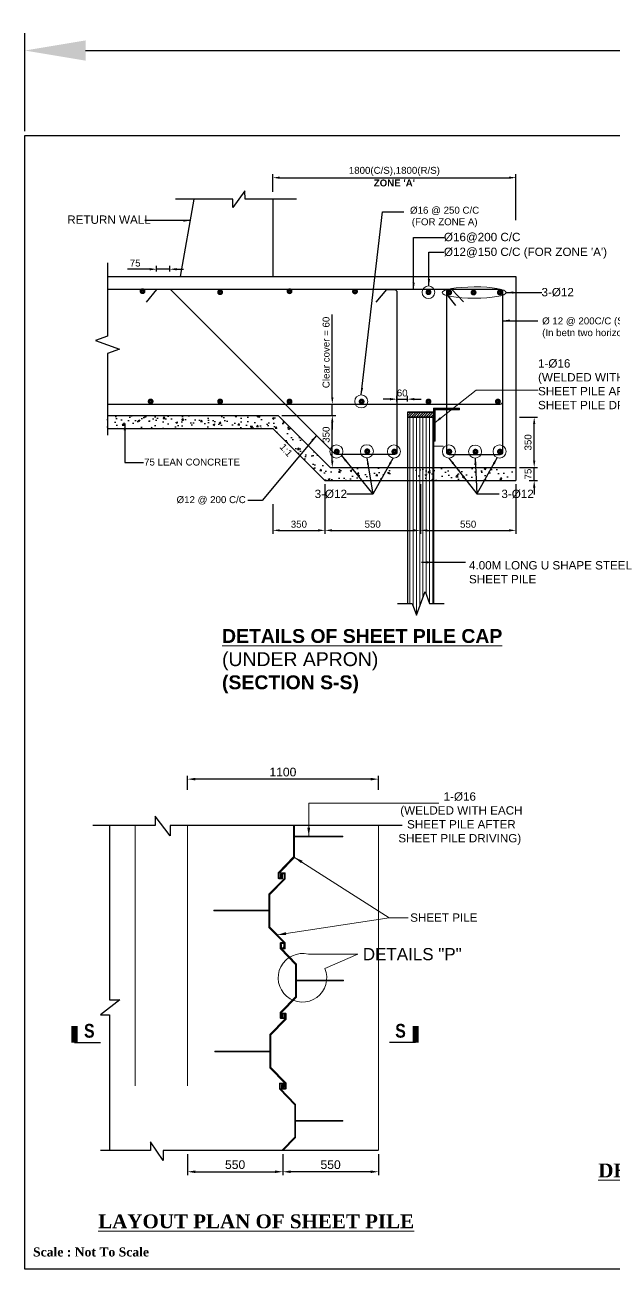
# Model space of a CAD drawing. Extents: x -358915 to 1258323, y -1667244 to -305611.
# Drawn here: x 812262 to 815656, y -1481155 to -1473988 of the extents above; entities that cross this region are included whole.
import ezdxf

# ---------------------------------------------------------------- set-up
doc = ezdxf.new("R2010")
doc.units = 0
doc.header["$LTSCALE"] = 300
doc.header["$MEASUREMENT"] = 0
doc.linetypes.add('DASHED', pattern=[0.75, 0.5, -0.25])
doc.layers.get('0').update_dxf_attribs({"linetype": 'CONTINUOUS'})
doc.layers.get('DEFPOINTS').update_dxf_attribs({"linetype": 'CONTINUOUS'})
for name, color, linetype, lineweight in [('Dim', 7, 'CONTINUOUS', 9), ('HATCH', 252, 'CONTINUOUS', 5), ('ROD', 1, 'CONTINUOUS', 30), ('Sheet Pile', 13, 'CONTINUOUS', 18), ('slop', 8, 'CONTINUOUS', 9), ('TEXT-ROOM', 4, 'CONTINUOUS', 5)]:
    doc.layers.add(name, color=color, linetype=linetype, lineweight=lineweight)
for name, color, linetype in [('LINE', 7, 'CONTINUOUS'), ('REINF.', 1, 'CONTINUOUS'), ('TEXT', 10, 'CONTINUOUS'), ('TXT', 7, 'CONTINUOUS')]:
    doc.layers.add(name, color=color, linetype=linetype)
doc.styles.add('1-2', font='arial.ttf')
doc.styles.add('Arial', font='arial.ttf')
doc.styles.add('DIM', font='isocp3.shx')
doc.styles.add('text', font='ARIALN.TTF', dxfattribs={"height": 1.6})
doc.dimstyles.new('1-2', dxfattribs={"dimtxt": 240, "dimasz": 360, "dimexe": 120, "dimexo": 120, "dimgap": 24, "dimtad": 1, "dimdec": 0, "dimzin": 3, "dimdsep": 46, "dimtxsty": '1-2', "dimblk": 'DOTSMALL', "dimcen": 0, "dimdle": 120, "dimclrd": 256, "dimclre": 256, "dimclrt": 6, "dimadec": 0, "dimazin": 0, "dimtfac": 0.6, "dimtdec": 0, "dimtofl": 0, "dimtmove": 2, "dimatfit": 3, "dimfxl": 2, "dimfrac": 1, "dimtolj": 1, "dimtzin": 0, "dimlwd": 13, "dimlwe": 13, "dimarcsym": 0})
doc.dimstyles.new('3', dxfattribs={"dimtxt": 225, "dimasz": 350, "dimexe": 100, "dimexo": 25, "dimgap": 9, "dimtad": 0, "dimdec": 0, "dimzin": 0, "dimdsep": 46, "dimtxsty": 'Standard', "dimcen": 0, "dimclrd": 5, "dimclre": 6, "dimclrt": 256, "dimadec": 0, "dimazin": 0, "dimtfac": 1, "dimtdec": 0, "dimtofl": 0, "dimtmove": 2, "dimatfit": 3, "dimfxl": 1, "dimtolj": 1, "dimtzin": 0, "dimarcsym": 0})
doc.dimstyles.new('dim_20', dxfattribs={"dimtxt": 40, "dimasz": 40, "dimexe": 20, "dimexo": 20, "dimgap": 15, "dimtad": 1, "dimdec": 0, "dimzin": 0, "dimdsep": 46, "dimtxsty": 'DIM', "dimcen": 150, "dimclrd": 5, "dimclre": 5, "dimclrt": 7, "dimadec": 0, "dimazin": 0, "dimtfac": 1, "dimtdec": 0, "dimtmove": 0, "dimatfit": 3, "dimfxl": 20, "dimtolj": 1, "dimtzin": 0, "dimarcsym": 0})

# ---------------------------------------------------------------- blocks, each defined once
blk = doc.blocks.new('_DotSmall')
at = {"color": 0, "linetype": 'ByBlock', "const_width": 0.5}
blk.add_lwpolyline([(-0.0625, 0, 1), (0.0625, 0, 1)], format="xyb", close=True, dxfattribs=at)
blk = doc.blocks.new('*D875')
at = {"layer": 'DEFPOINTS', "color": 0, "ltscale": 50, "transparency": 16777216}
for p in [(813747.8, -1480472.4), (814297.8, -1480472.4), (813747.8, -1480594)]:
    blk.add_point(p, dxfattribs=at)
at = {"layer": 'Dim', "color": 5, "lineweight": -2, "ltscale": 50, "transparency": 16777216}
for p, q in [((813747.8, -1480492.4), (813747.8, -1480614)), ((814297.8, -1480492.4), (814297.8, -1480614)), ((814252.8, -1480594), (813792.8, -1480594))]:
    blk.add_line(p, q, dxfattribs=at)
at = {"layer": 'Dim', "color": 5, "ltscale": 50, "transparency": 16777216}
for points in [[(813792.8, -1480586.5), (813792.8, -1480601.5), (813747.8, -1480594)], [(814252.8, -1480586.5), (814252.8, -1480601.5), (814297.8, -1480594)]]:
    blk.add_solid(points, dxfattribs=at)
at = {"layer": 'Dim', "color": 7, "ltscale": 50, "transparency": 16777216, "insert": (814022.8, -1480553.4), "char_height": 50, "attachment_point": 5, "style": 'Arial'}
blk.add_mtext('\\A1;550', dxfattribs=at)
blk = doc.blocks.new('*D876')
at = {"layer": 'DEFPOINTS', "color": 0, "ltscale": 50, "transparency": 16777216}
for p in [(813197.8, -1480472.4), (813747.8, -1480472.4), (813747.8, -1480594)]:
    blk.add_point(p, dxfattribs=at)
at = {"layer": 'Dim', "color": 5, "lineweight": -2, "ltscale": 50, "transparency": 16777216}
for p, q in [((813197.8, -1480492.4), (813197.8, -1480614)), ((813747.8, -1480492.4), (813747.8, -1480614)), ((813242.8, -1480594), (813702.8, -1480594))]:
    blk.add_line(p, q, dxfattribs=at)
at = {"layer": 'Dim', "color": 5, "ltscale": 50, "transparency": 16777216}
for points in [[(813242.8, -1480586.5), (813242.8, -1480601.5), (813197.8, -1480594)], [(813702.8, -1480586.5), (813702.8, -1480601.5), (813747.8, -1480594)]]:
    blk.add_solid(points, dxfattribs=at)
at = {"layer": 'Dim', "color": 7, "ltscale": 50, "transparency": 16777216, "insert": (813472.8, -1480553.4), "char_height": 50, "attachment_point": 5, "style": 'Arial'}
blk.add_mtext('\\A1;550', dxfattribs=at)
blk = doc.blocks.new('*D877')
at = {"layer": 'DEFPOINTS', "color": 0, "ltscale": 50, "transparency": 16777216}
for p in [(813197.8, -1478332.7), (813197.8, -1478413.7), (814297.8, -1478413.7)]:
    blk.add_point(p, dxfattribs=at)
at = {"layer": 'Dim', "color": 5, "lineweight": -2, "ltscale": 50, "transparency": 16777216}
for p, q in [((813197.8, -1478393.7), (813197.8, -1478312.7)), ((814252.8, -1478332.7), (813242.8, -1478332.7)), ((814297.8, -1478393.7), (814297.8, -1478312.7))]:
    blk.add_line(p, q, dxfattribs=at)
at = {"layer": 'Dim', "color": 5, "ltscale": 50, "transparency": 16777216}
for points in [[(813242.8, -1478325.2), (813242.8, -1478340.2), (813197.8, -1478332.7)], [(814252.8, -1478325.2), (814252.8, -1478340.2), (814297.8, -1478332.7)]]:
    blk.add_solid(points, dxfattribs=at)
at = {"layer": 'Dim', "color": 7, "ltscale": 50, "transparency": 16777216, "insert": (813747.8, -1478292.2), "char_height": 50, "attachment_point": 5, "style": 'Arial'}
blk.add_mtext('\\A1;1100', dxfattribs=at)
blk = doc.blocks.new('sec')
at = {"layer": 'TEXT', "color": 5, "const_width": 200}
blk.add_lwpolyline([(0, 0), (0, 537)], dxfattribs=at)
at = {"layer": 'TEXT', "color": 5}
blk.add_lwpolyline([(0, 0), (-848, 0)], dxfattribs=at)
blk = doc.blocks.new('*D878')
at = {"layer": 'DEFPOINTS', "color": 0, "linetype": 'Continuous', "transparency": 16777216}
for p in [(813990, -1476613), (814540, -1476613), (814540, -1476899.9)]:
    blk.add_point(p, dxfattribs=at)
at = {"layer": 'Dim', "color": 5, "linetype": 'Continuous', "lineweight": -2, "transparency": 16777216}
for p, q in [((813990, -1476633), (813990, -1476919.9)), ((814540, -1476633), (814540, -1476919.9)), ((814030, -1476899.9), (814500, -1476899.9))]:
    blk.add_line(p, q, dxfattribs=at)
at = {"layer": 'Dim', "color": 5, "linetype": 'Continuous', "transparency": 16777216}
for points in [[(814030, -1476893.3), (814030, -1476906.6), (813990, -1476899.9)], [(814500, -1476893.3), (814500, -1476906.6), (814540, -1476899.9)]]:
    blk.add_solid(points, dxfattribs=at)
at = {"layer": 'Dim', "color": 7, "linetype": 'Continuous', "transparency": 16777216, "insert": (814265, -1476864.5), "char_height": 40, "attachment_point": 5, "style": 'Arial'}
blk.add_mtext('\\A1;550', dxfattribs=at)
blk = doc.blocks.new('*D879')
at = {"layer": 'DEFPOINTS', "color": 0, "linetype": 'Continuous', "transparency": 16777216}
for p in [(814540, -1476613), (815090, -1476613), (815090, -1476899.9)]:
    blk.add_point(p, dxfattribs=at)
at = {"layer": 'Dim', "color": 5, "linetype": 'Continuous', "lineweight": -2, "transparency": 16777216}
for p, q in [((814540, -1476633), (814540, -1476919.9)), ((815090, -1476633), (815090, -1476919.9)), ((814580, -1476899.9), (815050, -1476899.9))]:
    blk.add_line(p, q, dxfattribs=at)
at = {"layer": 'Dim', "color": 5, "linetype": 'Continuous', "transparency": 16777216}
for points in [[(814580, -1476893.3), (814580, -1476906.6), (814540, -1476899.9)], [(815050, -1476893.3), (815050, -1476906.6), (815090, -1476899.9)]]:
    blk.add_solid(points, dxfattribs=at)
at = {"layer": 'Dim', "color": 7, "linetype": 'Continuous', "transparency": 16777216, "insert": (814815, -1476864.5), "char_height": 40, "attachment_point": 5, "style": 'Arial'}
blk.add_mtext('\\A1;550', dxfattribs=at)
blk = doc.blocks.new('*D880')
at = {"layer": 'DEFPOINTS', "color": 0, "linetype": 'Continuous', "transparency": 16777216}
for p in [(815090, -1476248), (815195.2, -1476248), (815090, -1476538)]:
    blk.add_point(p, dxfattribs=at)
at = {"layer": 'Dim', "color": 5, "linetype": 'Continuous', "lineweight": -2, "transparency": 16777216}
for p, q in [((815110, -1476248), (815215.2, -1476248)), ((815195.2, -1476498), (815195.2, -1476288)), ((815110, -1476538), (815215.2, -1476538))]:
    blk.add_line(p, q, dxfattribs=at)
at = {"layer": 'Dim', "color": 5, "linetype": 'Continuous', "transparency": 16777216}
for points in [[(815188.6, -1476288), (815201.9, -1476288), (815195.2, -1476248)], [(815188.6, -1476498), (815201.9, -1476498), (815195.2, -1476538)]]:
    blk.add_solid(points, dxfattribs=at)
at = {"layer": 'Dim', "color": 7, "linetype": 'Continuous', "transparency": 16777216, "insert": (815159.8, -1476393), "char_height": 40, "attachment_point": 5, "rotation": 90, "style": 'Arial'}
blk.add_mtext('\\A1;350', dxfattribs=at)
blk = doc.blocks.new('*D881')
at = {"layer": 'DEFPOINTS', "color": 0, "linetype": 'Continuous', "transparency": 16777216}
for p in [(813020.9, -1475395.8), (813020.9, -1475429), (813095.9, -1475429)]:
    blk.add_point(p, dxfattribs=at)
at = {"layer": 'Dim', "color": 5, "linetype": 'Continuous', "lineweight": -2, "transparency": 16777216}
for p, q in [((812980.9, -1475395.8), (812853.6, -1475395.8)), ((813020.9, -1475409), (813020.9, -1475375.8)), ((813095.9, -1475395.8), (813020.9, -1475395.8)), ((813095.9, -1475409), (813095.9, -1475375.8)), ((813135.9, -1475395.8), (813175.9, -1475395.8))]:
    blk.add_line(p, q, dxfattribs=at)
at = {"layer": 'Dim', "color": 5, "linetype": 'Continuous', "transparency": 16777216}
for points in [[(812980.9, -1475389.1), (812980.9, -1475402.4), (813020.9, -1475395.8)], [(813135.9, -1475389.1), (813135.9, -1475402.4), (813095.9, -1475395.8)]]:
    blk.add_solid(points, dxfattribs=at)
at = {"layer": 'Dim', "color": 7, "linetype": 'Continuous', "transparency": 16777216, "insert": (812897.2, -1475360.4), "char_height": 40, "attachment_point": 5, "style": 'Arial'}
blk.add_mtext('\\A1;75', dxfattribs=at)
blk = doc.blocks.new('*D882')
at = {"layer": 'DEFPOINTS', "color": 0, "ltscale": 50, "transparency": 16777216}
for p in [(813721, -1476238), (814032.4, -1476238), (814021, -1476538)]:
    blk.add_point(p, dxfattribs=at)
at = {"layer": 'Dim', "color": 5, "lineweight": -2, "ltscale": 50, "transparency": 16777216}
for p, q in [((813741, -1476238), (814052.4, -1476238)), ((814032.4, -1476498), (814032.4, -1476278)), ((814041, -1476538), (814052.4, -1476538))]:
    blk.add_line(p, q, dxfattribs=at)
at = {"layer": 'Dim', "color": 5, "ltscale": 50, "transparency": 16777216}
for points in [[(814025.7, -1476278), (814039, -1476278), (814032.4, -1476238)], [(814025.7, -1476498), (814039, -1476498), (814032.4, -1476538)]]:
    blk.add_solid(points, dxfattribs=at)
at = {"layer": 'Dim', "color": 7, "ltscale": 50, "transparency": 16777216, "insert": (813996.9, -1476348.7), "char_height": 40, "attachment_point": 5, "rotation": 90, "style": 'Arial'}
blk.add_mtext('\\A1;350', dxfattribs=at)
blk = doc.blocks.new('*D883')
at = {"layer": 'DEFPOINTS', "color": 0, "linetype": 'Continuous', "transparency": 16777216}
for p in [(813690, -1476729.5), (813990, -1476819), (813990, -1476899.9)]:
    blk.add_point(p, dxfattribs=at)
at = {"layer": 'Dim', "color": 5, "linetype": 'Continuous', "lineweight": -2, "transparency": 16777216}
for p, q in [((813690, -1476749.5), (813690, -1476919.9)), ((813990, -1476839), (813990, -1476919.9)), ((813730, -1476899.9), (813950, -1476899.9))]:
    blk.add_line(p, q, dxfattribs=at)
at = {"layer": 'Dim', "color": 5, "linetype": 'Continuous', "transparency": 16777216}
for points in [[(813730, -1476893.3), (813730, -1476906.6), (813690, -1476899.9)], [(813950, -1476893.3), (813950, -1476906.6), (813990, -1476899.9)]]:
    blk.add_solid(points, dxfattribs=at)
at = {"layer": 'Dim', "color": 7, "linetype": 'Continuous', "transparency": 16777216, "insert": (813840, -1476864.5), "char_height": 40, "attachment_point": 5, "style": 'Arial'}
blk.add_mtext('\\A1;350', dxfattribs=at)
blk = doc.blocks.new('*D884')
at = {"layer": 'DEFPOINTS', "color": 0, "ltscale": 50, "transparency": 16777216}
for p in [(814465, -1476144.1), (814405, -1476177.8), (814465, -1476177.8)]:
    blk.add_point(p, dxfattribs=at)
at = {"layer": 'Dim', "color": 5, "lineweight": -2, "ltscale": 50, "transparency": 16777216}
for p, q in [((814365, -1476144.1), (814325, -1476144.1)), ((814405, -1476157.8), (814405, -1476124.1)), ((814405, -1476144.1), (814465, -1476144.1)), ((814465, -1476157.8), (814465, -1476124.1)), ((814505, -1476144.1), (814545, -1476144.1))]:
    blk.add_line(p, q, dxfattribs=at)
at = {"layer": 'Dim', "color": 5, "ltscale": 50, "transparency": 16777216}
for points in [[(814365, -1476137.5), (814365, -1476150.8), (814405, -1476144.1)], [(814505, -1476137.5), (814505, -1476150.8), (814465, -1476144.1)]]:
    blk.add_solid(points, dxfattribs=at)
at = {"layer": 'Dim', "color": 7, "ltscale": 50, "transparency": 16777216, "insert": (814435, -1476108.7), "char_height": 40, "attachment_point": 5, "style": 'Arial'}
blk.add_mtext('\\A1;60', dxfattribs=at)
blk = doc.blocks.new('*D885')
at = {"layer": 'DEFPOINTS', "color": 0, "ltscale": 50, "transparency": 16777216}
for p in [(813702.1, -1476173), (814032.4, -1476173), (813721, -1476238)]:
    blk.add_point(p, dxfattribs=at)
at = {"layer": 'Dim', "color": 5, "lineweight": -2, "ltscale": 50, "transparency": 16777216}
for p, q in [((814032.4, -1476133), (814032.4, -1475656.9)), ((813722.1, -1476173), (814052.4, -1476173)), ((814032.4, -1476238), (814032.4, -1476173)), ((813741, -1476238), (814052.4, -1476238)), ((814032.4, -1476278), (814032.4, -1476318))]:
    blk.add_line(p, q, dxfattribs=at)
at = {"layer": 'Dim', "color": 5, "ltscale": 50, "transparency": 16777216}
for points in [[(814025.7, -1476133), (814039, -1476133), (814032.4, -1476173)], [(814025.7, -1476278), (814039, -1476278), (814032.4, -1476238)]]:
    blk.add_solid(points, dxfattribs=at)
at = {"layer": 'Dim', "color": 7, "ltscale": 50, "transparency": 16777216, "insert": (813996.7, -1475874.9), "char_height": 40, "attachment_point": 5, "rotation": 90, "style": 'DIM'}
blk.add_mtext('\\A1;{\\fArial|b0|i0|c0|p34;Clear cover = 60}', dxfattribs=at)
blk = doc.blocks.new('*D886')
at = {"layer": 'DEFPOINTS', "color": 0, "linetype": 'Continuous', "transparency": 16777216}
for p in [(815090, -1474868.4), (813690, -1474969.4), (815090, -1475133.2)]:
    blk.add_point(p, dxfattribs=at)
at = {"layer": 'Dim', "color": 5, "linetype": 'Continuous', "lineweight": -2, "transparency": 16777216}
for p, q in [((813690, -1474949.4), (813690, -1474848.4)), ((815090, -1475113.2), (815090, -1474848.4)), ((813730, -1474868.4), (815050, -1474868.4))]:
    blk.add_line(p, q, dxfattribs=at)
at = {"layer": 'Dim', "color": 5, "linetype": 'Continuous', "transparency": 16777216}
for points in [[(813730, -1474861.7), (813730, -1474875.1), (813690, -1474868.4)], [(815050, -1474861.7), (815050, -1474875.1), (815090, -1474868.4)]]:
    blk.add_solid(points, dxfattribs=at)
at = {"layer": 'Dim', "color": 7, "linetype": 'Continuous', "transparency": 16777216, "char_height": 40, "attachment_point": 5, "style": 'Arial'}
for s, insert in [('\\A1;1800(C/S),1800(R/S)', (814390, -1474832.2)), ("\\A1;{\\fArial|b1|i0|c0|p34;ZONE 'A'}", (814390, -1474899.1))]:
    blk.add_mtext(s, dxfattribs=dict(at, insert=insert))
blk = doc.blocks.new('*D887')
at = {"layer": 'DEFPOINTS', "color": 0, "linetype": 'Continuous', "transparency": 16777216}
for p in [(815125.4, -1476538), (815195.2, -1476538), (815146.8, -1476613)]:
    blk.add_point(p, dxfattribs=at)
at = {"layer": 'Dim', "color": 5, "linetype": 'Continuous', "lineweight": -2, "transparency": 16777216}
for p, q in [((815195.2, -1476498), (815195.2, -1476458)), ((815145.4, -1476538), (815215.2, -1476538)), ((815195.2, -1476613), (815195.2, -1476538)), ((815166.8, -1476613), (815215.2, -1476613)), ((815195.2, -1476653), (815195.2, -1476693))]:
    blk.add_line(p, q, dxfattribs=at)
at = {"layer": 'Dim', "color": 5, "linetype": 'Continuous', "transparency": 16777216}
for points in [[(815188.6, -1476498), (815201.9, -1476498), (815195.2, -1476538)], [(815188.6, -1476653), (815201.9, -1476653), (815195.2, -1476613)]]:
    blk.add_solid(points, dxfattribs=at)
at = {"layer": 'Dim', "color": 7, "linetype": 'Continuous', "transparency": 16777216, "insert": (815159.9, -1476575.5), "char_height": 40, "attachment_point": 5, "rotation": 90, "style": 'Arial'}
blk.add_mtext('\\A1;75', dxfattribs=at)
blk = doc.blocks.new('*D1507')
at = {"layer": 'DEFPOINTS', "color": 0, "ltscale": 0.5, "transparency": 16777216}
for p in [(821494.9, -1474136), (812262, -1474625.8), (821494.9, -1474625.8)]:
    blk.add_point(p, dxfattribs=at)
at = {"layer": 'LINE', "color": 6, "lineweight": -2, "ltscale": 0.5, "transparency": 16777216}
for p, q in [((812262, -1474600.8), (812262, -1474036)), ((821494.9, -1474600.8), (821494.9, -1474036))]:
    blk.add_line(p, q, dxfattribs=at)
at = {"layer": 'LINE', "color": 5, "lineweight": -2, "ltscale": 0.5, "transparency": 16777216}
for p, q in [((812612, -1474136), (816457, -1474136)), ((821144.9, -1474136), (817300, -1474136))]:
    blk.add_line(p, q, dxfattribs=at)
at = {"layer": 'LINE', "color": 5, "ltscale": 0.5, "transparency": 16777216}
for points in [[(812612, -1474077.7), (812612, -1474194.3), (812262, -1474136)], [(821144.9, -1474077.7), (821144.9, -1474194.3), (821494.9, -1474136)]]:
    blk.add_solid(points, dxfattribs=at)
at = {"layer": 'LINE', "ltscale": 0.5, "transparency": 16777216, "insert": (816878.5, -1474136), "char_height": 225, "attachment_point": 5}
blk.add_mtext('\\A1;9233', dxfattribs=at)

msp = doc.modelspace()

# ---------------------------------------------------------------- hatches: boundary and pattern name
at = {"layer": 'Dim', "lineweight": 15}
h = msp.add_hatch(dxfattribs=at)
h.set_pattern_fill('ANSI31', color=15)
h.set_pattern_definition([(45, (683581.5166, -1471529.97412), (-0.08838834765, 0.08838834765), [])])
h.paths.add_polyline_path([(814615, -1476195.7), (814615, -1476385.7), (814625, -1476385.7), (814625, -1476205.7), (814765, -1476205.7), (814765, -1476195.7)])
at = {"layer": 'HATCH', "ltscale": 50}
h = msp.add_hatch(dxfattribs=at)
h.set_pattern_fill('ANSI31', color=256, scale=80)
h.set_pattern_definition([(45, (-2062142.189, -752995.837), (-7.071067812, 7.071067812), [])])
h.paths.add_polyline_path([(814615, -1476219.7), (814465, -1476219.7), (814465, -1476248), (814615, -1476248)])
h = msp.add_hatch(dxfattribs=at)
h.set_pattern_fill('ANSI31', color=256, scale=150, angle=45)
h.set_pattern_definition([(90, (-2041970.466, -754548.72), (-18.75, 4e-15), [])])
h.paths.add_polyline_path([(814468.2, -1477320.1), (814492.1, -1477320.1), (814517.1, -1477388.8), (814567.1, -1477251.4), (814592.1, -1477320.1), (814614.8, -1477320.1), (814613.8, -1476248.9), (814465.9, -1476248.9)])
at = {"layer": 'TXT', "ltscale": 50}
h = msp.add_hatch(dxfattribs=at)
h.set_pattern_fill('AR-CONC', color=256, scale=15)
h.set_pattern_definition([(50, (-2042068.37, -754568.92), (107.5890274, -9.4128202), [11.25, -123.75]), (355, (-2042068.37, -754568.92), (-20.8127, 112.82882), [9, -99]), (100.4514445, (-2042059.4, -754569.71), (86.776327, 103.4159986), [9.561029, -105.171317]), (46.1842, (-2042068.37, -754538.92), (160.0861996, -24.827892), [16.875, -185.625]), (96.6356355, (-2042055.03, -754540.99), (140.199292, 146.11779), [14.341551, -157.757064]), (351.184164, (-2042068.37, -754538.92), (140.199292, 146.11779), [13.5, -148.5]), (21, (-2042053.37, -754546.42), (89.5360578, -60.3928336), [11.25, -123.75]), (326, (-2042053.37, -754546.42), (36.4972998, 108.7725068), [9, -99]), (71.4514447, (-2042045.91, -754551.45), (126.0333565, 48.379673), [9.5610285, -105.171317]), (37.5, (-2042068.37, -754568.922), (1.8239783, 49.93407807), [0, -97.8, 0, -100.5, 0, -99.375]), (7.5, (-2042068.37, -754568.92), (39.4604306, 59.1617568), [0, -57.3, 0, -95.55, 0, -37.875]), (327.5, (-2042101.82, -754568.922), (80.0733654, -3.38323076), [0, -37.5, 0, -117, 0, -155.25]), (317.5, (-2042116.82, -754568.92), (87.4779254, 15.0157473), [0, -48.75, 0, -77.7, 0, -110.25])])
h.paths.add_polyline_path([(815090, -1476538), (814515, -1476538), (814515, -1476613), (815090, -1476613)])
h.paths.add_polyline_path([(812737.7, -1476238), (812737.7, -1476313), (813690, -1476313), (813990, -1476613), (814365, -1476613), (814365, -1476538), (814021, -1476538), (813721, -1476238)])

# ---------------------------------------------------------------- linework, layer by layer
at = {"layer": 'Dim', "color": 7, "lineweight": 15}
for points in [[(814615, -1476385.7), (814615, -1476195.7), (814765, -1476195.7), (814765, -1476205.7), (814765, -1476205.7), (814765, -1476205.7)], [(814625, -1476385.7), (814625, -1476205.7), (814765, -1476205.7)], [(814595, -1476248), (814615, -1476248)], [(814625, -1476385.7), (814615, -1476385.7)], [(814297.8, -1478599.8), (814297.8, -1480472.4)], [(813814.8, -1478661.8), (814092.8, -1478661.8)], [(813814.8, -1478665.8), (814092.8, -1478665.8)], [(814092.8, -1478661.8), (814092.8, -1478665.8)], [(813667.9, -1479087.5), (813350.4, -1479087.5)], [(813350.4, -1479087.5), (813350.4, -1479091.5)], [(813667.9, -1479091.5), (813350.4, -1479091.5)], [(813825.9, -1479491.1), (814097.4, -1479491.1)], [(813825.9, -1479495.1), (814097.4, -1479495.1)], [(814097.4, -1479491.1), (814097.4, -1479495.1)], [(813672.9, -1479899), (813355.4, -1479899)], [(813355.4, -1479899), (813355.4, -1479903)], [(813672.9, -1479903), (813355.4, -1479903)], [(813821.3, -1480299.6), (814092.8, -1480299.6)], [(814092.8, -1480299.6), (814092.8, -1480303.6)], [(813821.3, -1480303.6), (814092.8, -1480303.6)]]:
    msp.add_lwpolyline(points, dxfattribs=at)
at = {"layer": 'Dim', "ltscale": 50}
for points in [[(814465, -1476248), (814465, -1476219.7), (814615, -1476219.7), (814615, -1476248)], [(813825.9, -1479491.1), (813825.9, -1479495.1)]]:
    msp.add_lwpolyline(points, dxfattribs=at)
at = {"layer": 'Dim', "color": 7, "linetype": 'DASHED', "lineweight": 15, "ltscale": 10}
for points in [[(812897.8, -1478599.8), (812897.8, -1480472.4)], [(813197.8, -1478599.8), (813197.8, -1480472.4)]]:
    msp.add_lwpolyline(points, dxfattribs=at)
at = {"layer": 'Dim', "color": 1, "linetype": 'Continuous', "lineweight": 15, "ltscale": 10}
msp.add_lwpolyline([(813894.7, -1479341.4), (814179.7, -1479341.4), (813989.7, -1479422.9, -4.239272)], format="xyb", close=True, dxfattribs=at)
at = {"layer": 'Dim', "ltscale": 50}
for centre, radius in [((814586.3, -1475528.2), 36.3), ((814199.1, -1476157.2), 37.5), ((814056.2, -1476445.6), 37.5), ((814231.5, -1476444), 37.5), ((814387.6, -1476445.6), 37.5), ((814704.2, -1476445.6), 37.5), ((814854.9, -1476446.1), 37.5), ((814995.7, -1476445.6), 37.5)]:
    msp.add_circle(centre, radius, dxfattribs=at)
msp.add_ellipse((814849.9, -1475530), major_axis=(-184.8, -0.1), ratio=0.176239, dxfattribs=at)
at = {"layer": 'LINE'}
msp.add_lwpolyline([(821494.9, -1481154.8), (812262, -1481154.8), (812262, -1474625.8), (821494.9, -1474625.8)], close=True, dxfattribs=at)
at = {"layer": 'LINE', "linetype": 'Continuous', "ltscale": 50}
for points in [[(813825.7, -1474992.8), (813530, -1474992.8), (813528.9, -1474944.7), (813460.4, -1475040.9), (813460, -1474992.8), (813130.3, -1474992.8)], [(812737.7, -1475358.7), (812737.7, -1475781.2), (812669, -1475806.2), (812806.4, -1475856.2), (812737.7, -1475881.2), (812737.7, -1476352.2)], [(814407.1, -1477320.1), (814492.1, -1477320.1), (814517.1, -1477388.8), (814567.1, -1477251.4), (814592.1, -1477320.1), (814677.1, -1477320.1)]]:
    msp.add_lwpolyline(points, dxfattribs=at)
at = {"layer": 'LINE', "ltscale": 50}
for points in [[(813235.6, -1474992.8), (813155.9, -1475438)], [(813690, -1474992.8), (813690, -1475438)], [(812737.7, -1475438), (815090, -1475438)], [(815090, -1475438), (815090, -1476613)], [(812737.7, -1476238), (813721, -1476238)], [(813721, -1476238), (814021, -1476538)], [(812737.7, -1476313), (813690, -1476313)], [(813690, -1476313), (813990, -1476613)], [(814021, -1476538), (815090, -1476538)], [(813990, -1476613), (815090, -1476613)]]:
    msp.add_lwpolyline(points, dxfattribs=at)
at = {"layer": 'LINE', "color": 13, "ltscale": 50, "const_width": 10}
msp.add_lwpolyline([(814465, -1476219.7), (814615, -1476219.7)], dxfattribs=at)
at = {"layer": 'LINE', "ltscale": 50, "const_width": 10}
msp.add_lwpolyline([(814465, -1476248), (814615, -1476248)], dxfattribs=at)
at = {"layer": 'LINE'}
for points in [[(814465, -1476248), (814465, -1477320.1)], [(814615, -1476248), (814615, -1477320.1)]]:
    msp.add_lwpolyline(points, dxfattribs=at)
at = {"layer": 'LINE', "color": 5}
for points in [[(814434.7, -1478599.8), (813099.6, -1478599.8), (813099.6, -1478658.3), (813012.3, -1478546.4), (813012.3, -1478599.8), (812652.9, -1478599.8)], [(812749.9, -1478599.8), (812749.9, -1479603.5), (812808.4, -1479603.5), (812696.6, -1479690.8), (812749.9, -1479690.8), (812749.9, -1480472.4)], [(814295.5, -1480472.4), (813057.6, -1480472.4), (813057.6, -1480529.4), (812985.8, -1480421.2), (812985.8, -1480472.4), (812696.6, -1480472.4)]]:
    msp.add_lwpolyline(points, dxfattribs=at)
at = {"layer": 'REINF.'}
for points in [[(814723.5, -1475514.4, 0.111186), (814717.1, -1475513), (814705, -1475513, 0.414214), (814690, -1475528), (814690, -1476448, 0.414214), (814705, -1476463), (815000, -1476463, 0.414214), (815015, -1476448), (815015, -1475528, 0.414214), (815000, -1475513), (812737.7, -1475513)], [(814345, -1475513), (814390, -1475513, -0.414214), (814405, -1475528), (814405, -1476448, -0.414214), (814390, -1476463), (814058.3, -1476463, -0.198912), (814047.7, -1476458.6), (813106.5, -1475517.4, 0.198912), (813095.9, -1475513), (813025, -1475513)], [(812737.7, -1476173), (815000, -1476173, 0.414214), (815015, -1476158), (815015, -1476138, 0.010712), (815015, -1476123.3)]]:
    msp.add_lwpolyline(points, format="xyb", dxfattribs=at)
for points in [[(813020.9, -1475513), (812959.9, -1475586.1)], [(814345.1, -1475513), (814284.1, -1475586.1)], [(814691.2, -1475522.1), (814690, -1475528), (814690, -1475540.1), (814742.1, -1475605.4)], [(814723.5, -1475514.4), (814788.2, -1475583)]]:
    msp.add_lwpolyline(points, dxfattribs=at)
at = {"layer": 'ROD', "const_width": 18.2}
for points in [[(812932.2, -1475519.9, 1), (812947.1, -1475524.9, 1)], [(813378.9, -1475525.6, 1), (813393.7, -1475530.5, 1)], [(813793.7, -1475520, -1), (813778.9, -1475525, -1)], [(814170.6, -1475521.3, -1), (814155.7, -1475526.2, -1)], [(814578.9, -1475525.7, 1), (814593.7, -1475530.6, 1)], [(814698.5, -1475527.4, 1), (814713.4, -1475532.4, 1)], [(814838.7, -1475527.4, 1), (814853.6, -1475532.4, 1)], [(815004.7, -1475527.4, -1), (814989.8, -1475532.4, -1)], [(812978.9, -1476154.8, 1), (812993.7, -1476159.8, 1)], [(813378.9, -1476154.8, 1), (813393.7, -1476159.8, 1)], [(813793.7, -1476155.3, -1), (813778.9, -1476160.2, -1)], [(814208.7, -1476155.3, -1), (814193.9, -1476160.2, -1)], [(814578.9, -1476155.3, 1), (814593.7, -1476160.2, 1)], [(814993.7, -1476155.3, -1), (814978.9, -1476160.2, -1)], [(814051, -1476443.6, 1), (814065.9, -1476448.6, 1)], [(814241.1, -1476442, -1), (814226.3, -1476447, -1)], [(814397.3, -1476443.6, -1), (814382.4, -1476448.6, -1)], [(814699, -1476443.6, 1), (814713.9, -1476448.6, 1)], [(814864.6, -1476444.2, -1), (814849.7, -1476449.2, -1)], [(815005.4, -1476443.6, -1), (814990.6, -1476448.6, -1)]]:
    msp.add_lwpolyline(points, format="xyb", close=True, dxfattribs=at)
at = {"layer": 'Sheet Pile', "color": 7, "lineweight": 15}
for points in [[(813747.9, -1478882), (813747.9, -1478882), (813747.9, -1478901.1, -0.414214), (813742.9, -1478906.1), (813726, -1478906.1, -0.414214), (813721, -1478901.1), (813721, -1478874.1, -0.228452), (813722.9, -1478870.2), (813809.8, -1478781.1), (813809.8, -1478599.8)], [(813742.9, -1478882), (813742.9, -1478901.1), (813726, -1478901.1), (813726, -1478874.1, 0.031344), (813726.4, -1478873.7), (813814.8, -1478783.1), (813814.8, -1478599.8)], [(813739.8, -1478897), (813739.8, -1478877.9), (813756.8, -1478877.9), (813756.8, -1478904.8, 0.031344), (813756.3, -1478905.3), (813667.9, -1478995.9), (813667.9, -1479187.1), (813756.3, -1479277.7, 0.031344), (813756.8, -1479278.1), (813756.8, -1479305.1), (813739.8, -1479305.1), (813739.8, -1479286)], [(813734.8, -1478897), (813734.8, -1478897), (813734.8, -1478877.9, -0.414214), (813739.8, -1478872.9), (813756.8, -1478872.9, -0.414214), (813761.8, -1478877.9), (813761.8, -1478904.8, -0.228452), (813759.9, -1478908.8), (813672.9, -1478997.9), (813672.9, -1479185), (813759.9, -1479274.2, -0.228452), (813761.8, -1479278.1), (813761.8, -1479305.1, -0.414214), (813756.8, -1479310.1), (813739.8, -1479310.1, -0.414214), (813734.8, -1479305.1), (813734.8, -1479286), (813734.8, -1479286)], [(813759, -1479687.6), (813759, -1479687.6), (813759, -1479706.7, -0.414214), (813754, -1479711.7), (813737.1, -1479711.7, -0.414214), (813732.1, -1479706.7), (813732.1, -1479679.7, -0.228452), (813733.9, -1479675.8), (813820.9, -1479586.6), (813820.9, -1479399.5), (813733.9, -1479310.3, -0.228452), (813732.1, -1479306.4), (813732.1, -1479279.5, -0.414214), (813737.1, -1479274.5), (813754, -1479274.5, -0.414214), (813759, -1479279.5), (813759, -1479298.6), (813759, -1479298.6)], [(813754, -1479687.6), (813754, -1479706.7), (813737.1, -1479706.7), (813737.1, -1479679.7, 0.031344), (813737.5, -1479679.3), (813825.9, -1479588.7), (813825.9, -1479397.5), (813737.5, -1479306.9, 0.031344), (813737.1, -1479306.4), (813737.1, -1479279.5), (813754, -1479279.5), (813754, -1479298.6)], [(813744.8, -1479704.6), (813744.8, -1479685.4), (813761.8, -1479685.4), (813761.8, -1479712.4, 0.031344), (813761.3, -1479712.8), (813672.9, -1479803.5), (813672.9, -1479994.6), (813761.3, -1480085.3, 0.031344), (813761.8, -1480085.7), (813761.8, -1480112.7), (813744.8, -1480112.7), (813744.8, -1480093.5)], [(813739.8, -1479704.6), (813739.8, -1479704.6), (813739.8, -1479685.4, -0.414214), (813744.8, -1479680.4), (813761.8, -1479680.4, -0.414214), (813766.8, -1479685.4), (813766.8, -1479712.4, -0.228452), (813764.9, -1479716.3), (813677.9, -1479805.5), (813677.9, -1479992.6), (813764.9, -1480081.8, -0.228452), (813766.8, -1480085.7), (813766.8, -1480112.7, -0.414214), (813761.8, -1480117.7), (813744.8, -1480117.7, -0.414214), (813739.8, -1480112.7), (813739.8, -1480093.5), (813739.8, -1480093.5)], [(813741, -1480472.4), (813816.3, -1480395.1), (813816.3, -1480208), (813729.4, -1480118.9, -0.228452), (813727.5, -1480114.9), (813727.5, -1480088, -0.414214), (813732.5, -1480083), (813749.4, -1480083, -0.414214), (813754.4, -1480088), (813754.4, -1480107.1), (813754.4, -1480107.1)], [(813748, -1480472.4), (813821.3, -1480397.2), (813821.3, -1480206), (813732.9, -1480115.4, 0.031344), (813732.5, -1480114.9), (813732.5, -1480088), (813749.4, -1480088), (813749.4, -1480107.1)]]:
    msp.add_lwpolyline(points, format="xyb", dxfattribs=at)
for points in [[(813734.8, -1478897), (813739.8, -1478897)], [(813734.8, -1478897), (813739.8, -1478897)], [(813747.9, -1478882), (813742.9, -1478882)], [(813734.8, -1479286), (813739.8, -1479286)], [(813734.8, -1479286), (813739.8, -1479286)], [(813734.8, -1479286), (813739.8, -1479286)], [(813754.4, -1479300.6), (813749.4, -1479300.6)], [(813739.8, -1479704.6), (813744.8, -1479704.6)], [(813739.8, -1479704.6), (813744.8, -1479704.6)], [(813759, -1479687.6), (813754, -1479687.6)], [(813759, -1479687.6), (813754, -1479687.6)], [(813739.8, -1480093.5), (813744.8, -1480093.5)], [(813741.3, -1480093.5), (813744.8, -1480093.5)], [(813741.3, -1480093.5), (813744.8, -1480093.5)], [(813749.4, -1480107.1), (813754.4, -1480107.1)]]:
    msp.add_lwpolyline(points, dxfattribs=at)

# ---------------------------------------------------------------- block references
at = {"layer": 'slop', "yscale": 0.1763999999966472, "zscale": 0.1764000000001069}
for p, xscale in [((812547.7, -1479849.6), -0.1763999999966472), ((814512.3, -1479849.6), 0.1763999999966472)]:
    msp.add_blockref('sec', p, dxfattribs=dict(at, xscale=xscale))

# ---------------------------------------------------------------- texts
at = {"layer": 'Dim', "color": 7, "ltscale": 50, "char_height": 40, "attachment_point": 1, "style": 'Arial'}
for s, insert, width in [('\\pi221.7;Ø16 @ 250 C/C\\P\\pi231.9;(FOR ZONE A)', (814258.5, -1475035.8), 837.214), ('\\pxql;%%C 12 @ 200C/C (Stirrup)', (815241.1, -1475673.4), 705.75), ('\\pxql;(In betn two horizontal bar of Apron) ', (815241.1, -1475741.1), 1148.638), ('75 LEAN CONCRETE', (812948.5, -1476486.4), 1148.638), ('\\pxi5.5425;Ø12 @ 200 C/C', (812913.9, -1476702.9), 837.214)]:
    msp.add_mtext(s, dxfattribs=dict(at, insert=insert, width=width))
at = {"layer": 'LINE', "color": 0, "ltscale": 50, "char_height": 48, "attachment_point": 1, "style": 'Arial'}
for s, insert, width in [('{\\C7;RETURN WALL}', (812506.2, -1475086.1), 1052.552), ('{\\C7;%%C16@200 C/C }', (814675.3, -1475186.1), 1052.552), ("{\\C7;%%C12@150 C/C (FOR ZONE 'A')}", (814675.3, -1475271.5), 1052.552), ('{\\C7;3-%%C12}', (815237.4, -1475503.6), 300.307), ('{\\C7;1-%%C16\\P(WELDED WITH EACH\\PSHEET PILE AFTER \\PSHEET PILE DRIVING)}', (815217.4, -1475914.1), 823.745), ('{\\C7;3-%%C12}', (813930.8, -1476665.6), 823.745), ('{\\C7;3-%%C12}', (815006.5, -1476665.6), 823.745), ('{\\C7;4.00M LONG U SHAPE STEEL SHEET PILE }', (814819.7, -1477076.9), 1089.847)]:
    msp.add_mtext(s, dxfattribs=dict(at, insert=insert, width=width))
at = {"layer": 'LINE', "color": 7, "attachment_point": 5, "style": 'Arial'}
for s, insert, char_height, width in [('1-%%C16\\P (WELDED WITH EACH\\P SHEET PILE AFTER \\PSHEET PILE DRIVING)', (814766.7, -1478560), 48, 1160.031), ('SHEET PILE', (814674.8, -1479130.4), 48, 415.803), ('DETAILS "P"', (814493, -1479341.1), 70, 1003.095)]:
    msp.add_mtext(s, dxfattribs=dict(at, insert=insert, char_height=char_height, width=width))
at = {"layer": 'TEXT', "color": 7, "char_height": 79.38, "style": 'text'}
for insert, width, attachment_point in [((812602.7, -1479742.4), 114.666, 1), ((814455.8, -1479742.4), 64.786, 3)]:
    msp.add_mtext('{\\fArial Narrow|b1|i0|c0|p34;S}', dxfattribs=dict(at, insert=insert, width=width, attachment_point=attachment_point))
at = {"layer": 'TEXT', "color": 0, "linetype": 'ByBlock', "insert": (812309, -1481030), "char_height": 52.029, "width": 964.549, "attachment_point": 1, "style": 'Arial'}
msp.add_mtext('{\\fTimes New Roman|b1|i0|c0|p18;Scale : Not To Scale}', dxfattribs=at)
at = {"layer": 'TEXT-ROOM', "char_height": 80, "attachment_point": 4}
for s, insert, width in [('{\\fArial|b1|i0|c0|p34;\\L\\C0;DETAILS OF SHEET PILE CAP\\P\\fArial|b0|i0|c0|p34;\\l(UNDER APRON)\\P\\fArial|b1|i0|c0|p34;(SECTION S-S)}', (813397.4, -1477653.7), 5733.577), ("{\\fTimes New Roman|b1|i0|c0|p18;\\L\\C7;DETAILS 'P'}", (815564.5, -1480587.1), 1838.722), ('{\\fTimes New Roman|b1|i0|c0|p18;\\L\\C7;LAYOUT PLAN OF SHEET PILE}', (812684, -1480880.1), 1838.722)]:
    msp.add_mtext(s, dxfattribs=dict(at, insert=insert, width=width))
at = {"layer": 'TXT', "color": 0, "style": 'Arial'}
msp.add_text('1:1', height=40, rotation=312.14299, dxfattribs=at).set_placement((813725.9, -1476421.7))

# ---------------------------------------------------------------- dimensions: what is measured, and where the dimension line sits
at = {"layer": 'Dim', "linetype": 'Continuous'}
for base, p1, p2, text, override, picture, middle in [((815090, -1474868.4), (813690, -1474969.4), (815090, -1475133.2), "1800(C/S),1800(R/S)\\X{\\fArial|b1|i0|c0|p34;ZONE 'A'}", {"dimgap": 10, "dimtxsty": 'Arial'}, '*D886', (814390, -1474868.4)), ((813990, -1476899.9), (813690, -1476729.5), (813990, -1476819), '350', {"dimtxsty": 'Arial'}, '*D883', (813840, -1476864.5))]:
    dim = msp.add_linear_dim(base=base, p1=p1, p2=p2, text=text, dimstyle='dim_20', override=override, dxfattribs=at)
    dim.commit()
    dim.dimension.update_dxf_attribs({"geometry": picture, "text_midpoint": middle})
for base, p1, p2, picture, middle in [((813020.9, -1475395.8), (813095.9, -1475429), (813020.9, -1475429), '*D881', (812897.2, -1475360.4)), ((814540, -1476899.9), (813990, -1476613), (814540, -1476613), '*D878', (814265, -1476864.5)), ((815090, -1476899.9), (814540, -1476613), (815090, -1476613), '*D879', (814815, -1476864.5))]:
    dim = msp.add_linear_dim(base=base, p1=p1, p2=p2, dimstyle='dim_20', override={"dimtxsty": 'Arial'}, dxfattribs=at)
    dim.commit()
    dim.dimension.update_dxf_attribs({"geometry": picture, "text_midpoint": middle})
at = {"layer": 'Dim', "ltscale": 50}
dim = msp.add_linear_dim(base=(814032.4, -1476173), p1=(813721, -1476238), p2=(813702.1, -1476173), angle=90, text='{\\fArial|b0|i0|c0|p34;Clear cover = 60}', dimstyle='dim_20', dxfattribs=at)
dim.commit()
dim.dimension.update_dxf_attribs({"geometry": '*D885', "text_midpoint": (813996.7, -1475874.9)})
dim = msp.add_linear_dim(base=(814465, -1476144.1), p1=(814405, -1476177.8), p2=(814465, -1476177.8), dimstyle='dim_20', override={"dimtxsty": 'Arial'}, dxfattribs=at)
dim.commit()
dim.dimension.update_dxf_attribs({"geometry": '*D884', "text_midpoint": (814435, -1476144.1), "dimtype": 160})
dim = msp.add_linear_dim(base=(814032.4, -1476238), p1=(814021, -1476538), p2=(813721, -1476238), angle=90, text='350', dimstyle='dim_20', override={"dimtxsty": 'Arial'}, dxfattribs=at)
dim.commit()
dim.dimension.update_dxf_attribs({"geometry": '*D882', "text_midpoint": (814032.4, -1476348.7), "dimtype": 160})
at = {"layer": 'Dim', "linetype": 'Continuous'}
dim = msp.add_linear_dim(base=(815195.2, -1476248), p1=(815090, -1476538), p2=(815090, -1476248), angle=90, text='350', dimstyle='dim_20', override={"dimtxsty": 'Arial'}, dxfattribs=at)
dim.commit()
dim.dimension.update_dxf_attribs({"geometry": '*D880', "text_midpoint": (815159.8, -1476393)})
dim = msp.add_linear_dim(base=(815195.2, -1476538), p1=(815146.8, -1476613), p2=(815125.4, -1476538), angle=90, text='75', dimstyle='dim_20', override={"dimtxsty": 'Arial'}, dxfattribs=at)
dim.commit()
dim.dimension.update_dxf_attribs({"geometry": '*D887', "text_midpoint": (815195.2, -1476575.5), "dimtype": 160})
at = {"layer": 'Dim', "ltscale": 50}
for base, p1, p2, picture, middle in [((813197.8, -1478332.7), (814297.8, -1478413.7), (813197.8, -1478413.7), '*D877', (813747.8, -1478292.2)), ((813747.8, -1480594), (814297.8, -1480472.4), (813747.8, -1480472.4), '*D875', (814022.8, -1480553.4))]:
    dim = msp.add_linear_dim(base=base, p1=p1, p2=p2, dimstyle='dim_20', override={"dimtxt": 50, "dimasz": 45, "dimtxsty": 'Arial', "dimtmove": 2}, dxfattribs=at)
    dim.commit()
    dim.dimension.update_dxf_attribs({"geometry": picture, "text_midpoint": middle})
dim = msp.add_linear_dim(base=(813747.8, -1480594), p1=(813197.8, -1480472.4), p2=(813747.8, -1480472.4), angle=180, dimstyle='dim_20', override={"dimtxt": 50, "dimasz": 45, "dimtxsty": 'Arial', "dimtmove": 2}, dxfattribs=at)
dim.commit()
dim.dimension.update_dxf_attribs({"geometry": '*D876', "text_midpoint": (813472.8, -1480553.4)})
at = {"layer": 'LINE', "color": 3, "ltscale": 0.5}
dim = msp.add_linear_dim(base=(821494.9, -1474136), p1=(812262, -1474625.8), p2=(821494.9, -1474625.8), dimstyle='3', override={"dimfxl": 700}, dxfattribs=at)
dim.commit()
dim.dimension.update_dxf_attribs({"geometry": '*D1507', "text_midpoint": (816878.5, -1474136)})

# ---------------------------------------------------------------- leaders
at = {"layer": 'Dim', "ltscale": 50}
for points in [[(814198.7, -1476119.7), (814322, -1475065.9), (814445.3, -1475065.9)], [(813213.6, -1475115.7), (812953.7, -1475115.7)], [(814500.6, -1475513.7), (814500.6, -1475213.2), (814677.6, -1475212.9)], [(814588.8, -1475491.9), (814588.8, -1475297.8), (814675.3, -1475297.8)], [(815034.7, -1475529.9), (815239.8, -1475529.9)], [(815015, -1475692), (815215.5, -1475692)], [(812837.6, -1476284.5), (812837.6, -1476508.7), (812944.5, -1476508.7)], [(813941.6, -1476352.5), (813628, -1476728.4), (813546.1, -1476728.4)], [(814085.7, -1476468.7), (814265.6, -1476690.4)], [(814383.8, -1476481.9), (814265.6, -1476690.4), (814116.4, -1476690.4)], [(814231.5, -1476481.4), (814265.6, -1476690.4)], [(814704.2, -1476483), (814864.5, -1476689.3)], [(814854.9, -1476483.6), (814864.5, -1476689.3)], [(814982.7, -1476480.7), (814864.5, -1476689.3), (814994.1, -1476689.3)], [(814546.5, -1477083.9), (814799.8, -1477083.9)]]:
    msp.add_leader(points, dimstyle='dim_20', override={"dimgap": 5, "dimtad": 0}, dxfattribs=at)
at = {"layer": 'Dim', "lineweight": 15}
for points, override in [([(814625, -1476277.8), (814860.8, -1476093.2), (815217.4, -1476093.1)], {"dimasz": 40, "dimtad": 0, "dimfxl": 7, "dimarcsym": 1}), ([(814615, -1476414.9), (814671.2, -1476414.9)], {"dimasz": 15, "dimgap": 0.5, "dimtad": 0, "dimfxl": 7, "dimarcsym": 1})]:
    msp.add_leader(points, dimstyle='1-2', override=override, dxfattribs=at)
at = {"layer": 'Dim', "color": 5, "lineweight": 15}
for points in [[(813896.8, -1478661.8), (813896.8, -1478471.7), (814646.4, -1478471.7)], [(813814.8, -1478783.1), (814359.8, -1479130.7), (814470, -1479130.7)], [(813716.4, -1479229.6), (814359.8, -1479130.7), (814466.9, -1479130.7)]]:
    msp.add_leader(points, dimstyle='1-2', override={"dimasz": 50, "dimtad": 0, "dimfxl": 7, "dimarcsym": 1}, dxfattribs=at)

doc.saveas('drawing.dxf')
